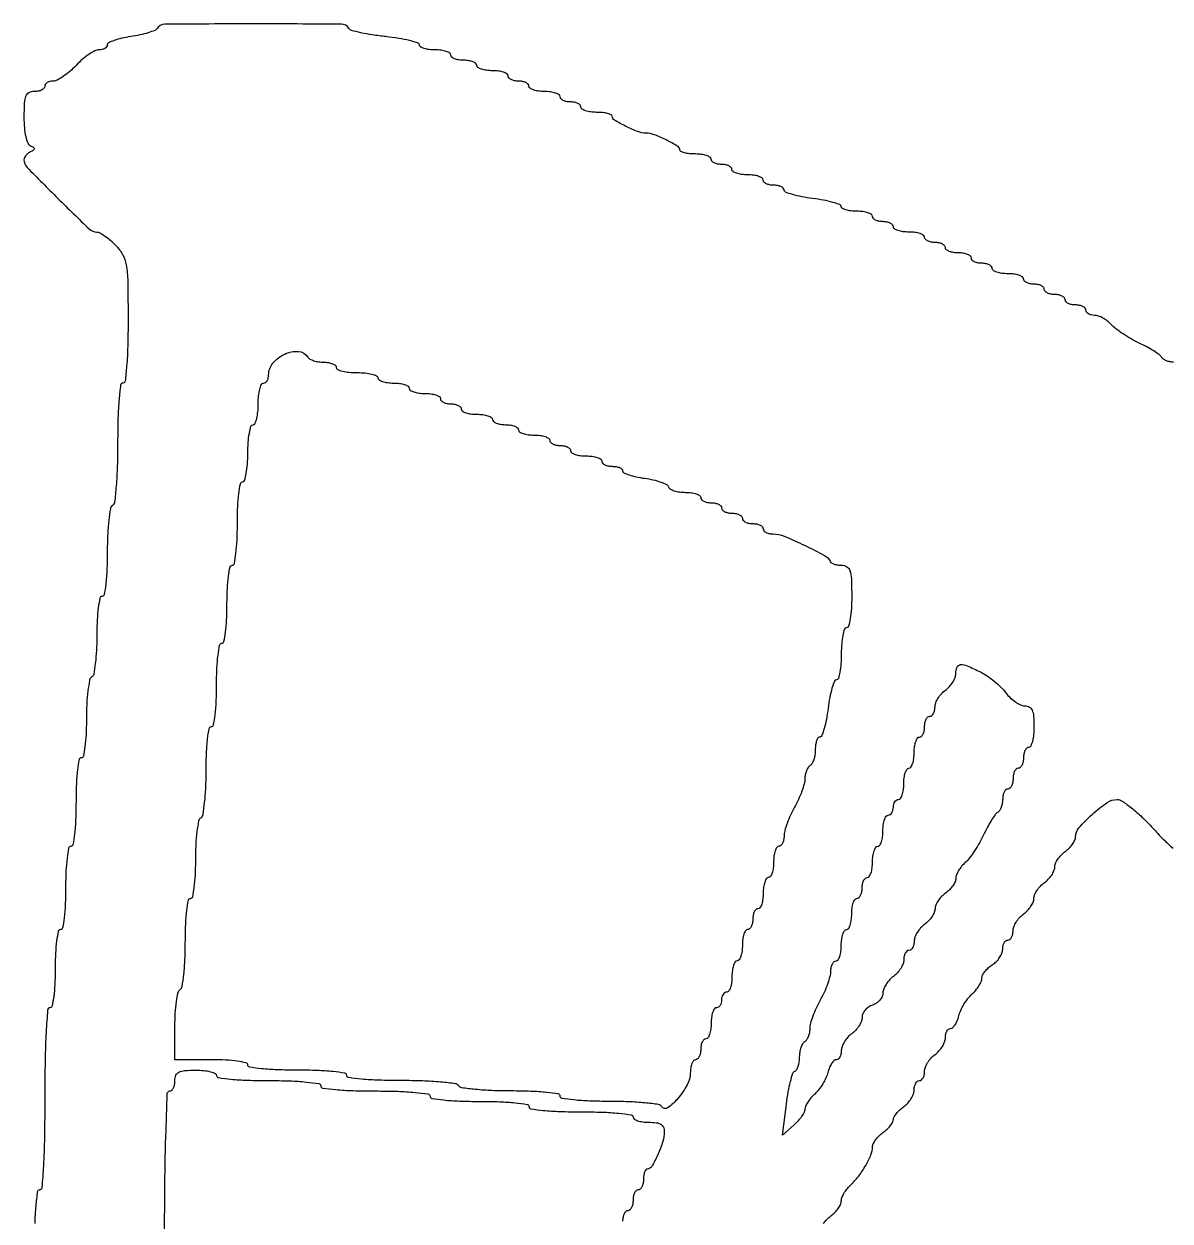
# Model space of a CAD drawing. Extents: x 70 to 555, y 314 to 2123.
# Drawn here: x 70 to 290.1, y 1893 to 2123 of the extents above; entities that cross this region are included whole.
import ezdxf

# ---------------------------------------------------------------- set-up
doc = ezdxf.new("R2010")
doc.units = 0

msp = doc.modelspace()

# ---------------------------------------------------------------- linework, layer by layer
for points in [[(70.501511, 1876.502276, 0.000005), (70.25038, 1712.125, 0.000282)], [(70.25038, 724.875, 0.000005), (70.501511, 560.497724, 0.413763)], [(290.838258, 2058, -0.051213), (290.135628, 2058.072157, -0.048103), (289.44666, 2058.285889, -0.05164), (288.871447, 2058.600224, -0.103848), (288.516539, 2058.97324, 0.099004), (288.070951, 2059.450646, 0.015729), (287.002648, 2060.167541, 0.016905), (285.6711, 2060.940179, 0.014079), (284.207522, 2061.672267, -0.020158), (282.669472, 2062.465119, -0.017181), (281.114004, 2063.420139, -0.017524), (279.75842, 2064.387976, -0.046033), (278.882705, 2065.199027, 0.044458), (278.14329, 2065.88817, 0.038856), (277.260883, 2066.470964, 0.040803), (276.374461, 2066.871566, 0.085935), (275.632705, 2067, -0.059344), (275.008301, 2067.074371, -0.078271), (274.479607, 2067.29375, -0.096675), (274.125502, 2067.618574, -0.160289), (274, 2068, 0.191087), (273.848523, 2068.381882, 0.088204), (273.4125, 2068.70625, 0.068025), (272.765418, 2068.926307, 0.048028), (272, 2069, -0.048028), (271.234582, 2069.073693, -0.068025), (270.5875, 2069.29375, -0.088204), (270.151477, 2069.618118, -0.191087), (270, 2070, 0.191087), (269.848523, 2070.381882, 0.088204), (269.4125, 2070.70625, 0.068025), (268.765418, 2070.926307, 0.048028), (268, 2071, -0.048028), (267.234582, 2071.073693, -0.068025), (266.5875, 2071.29375, -0.088204), (266.151477, 2071.618118, -0.191087), (266, 2072, 0.191087), (265.848523, 2072.381882, 0.088204), (265.4125, 2072.70625, 0.068025), (264.765418, 2072.926307, 0.048028), (264, 2073, -0.048028), (263.234582, 2073.073693, -0.068025), (262.5875, 2073.29375, -0.088204), (262.151477, 2073.618118, -0.191087), (262, 2074, 0.254951), (261.790443, 2074.384262, 0.06271), (261.11875, 2074.70625, 0.048861), (260.149251, 2074.927234, 0.031626), (259, 2075, -0.031626), (257.850749, 2075.072766, -0.048861), (256.88125, 2075.29375, -0.06271), (256.209557, 2075.615738, -0.254951), (256, 2076, 0.191087), (255.848523, 2076.381882, 0.088204), (255.4125, 2076.70625, 0.068025), (254.765418, 2076.926307, 0.048028), (254, 2077, -0.048028), (253.234582, 2077.073693, -0.068025), (252.5875, 2077.29375, -0.088204), (252.151477, 2077.618118, -0.191087), (252, 2078, 0.226478), (251.817169, 2078.382936, 0.074992), (251.265625, 2078.70625, 0.057076), (250.457356, 2078.926884, 0.038131), (249.5, 2079, -0.038131), (248.542644, 2079.073116, -0.057076), (247.734375, 2079.29375, -0.074992), (247.182831, 2079.617064, -0.226478), (247, 2080, 0.191087), (246.848523, 2080.381882, 0.088204), (246.4125, 2080.70625, 0.068025), (245.765418, 2080.926307, 0.048028), (245, 2081, -0.048028), (244.234582, 2081.073693, -0.068025), (243.5875, 2081.29375, -0.088204), (243.151477, 2081.618118, -0.191087), (243, 2082, 0.254951), (242.790443, 2082.384262, 0.06271), (242.11875, 2082.70625, 0.048861), (241.149251, 2082.927234, 0.031626), (240, 2083, -0.031626), (238.850749, 2083.072766, -0.048861), (237.88125, 2083.29375, -0.06271), (237.209557, 2083.615738, -0.254951), (237, 2084, 0.191087), (236.848523, 2084.381882, 0.088204), (236.4125, 2084.70625, 0.068025), (235.765418, 2084.926307, 0.048028), (235, 2085, -0.048028), (234.234582, 2085.073693, -0.068025), (233.5875, 2085.29375, -0.088204), (233.151477, 2085.618118, -0.191087), (233, 2086, 0.254951), (232.790443, 2086.384262, 0.06271), (232.11875, 2086.70625, 0.048861), (231.149251, 2086.927234, 0.031626), (230, 2087, -0.027913), (228.850526, 2087.06422, -0.043821), (227.88125, 2087.259903, -0.054416), (227.201284, 2087.543804, -0.273141), (227, 2087.884777, 0.312591), (226.736166, 2088.265553, 0.020137), (225.384375, 2088.711509, 0.02366), (223.60813, 2089.129423, 0.014868), (221.5, 2089.456733, -0.015598), (219.391932, 2089.787187, -0.024745), (217.615625, 2090.214666, -0.021775), (216.271886, 2090.673714, -0.308806), (216, 2091.071956, 0.20286), (215.849929, 2091.426623, 0.084139), (215.4125, 2091.727387, 0.064282), (214.76559, 2091.931807, 0.044448), (214, 2092, -0.048028), (213.234582, 2092.073693, -0.068025), (212.5875, 2092.29375, -0.088204), (212.151477, 2092.618118, -0.191087), (212, 2093, 0.254951), (211.790443, 2093.384262, 0.06271), (211.11875, 2093.70625, 0.048861), (210.149251, 2093.927234, 0.031626), (209, 2094, -0.031626), (207.850749, 2094.072766, -0.048861), (206.88125, 2094.29375, -0.06271), (206.209557, 2094.615738, -0.254951), (206, 2095, 0.191087), (205.848523, 2095.381882, 0.088204), (205.4125, 2095.70625, 0.068025), (204.765418, 2095.926307, 0.048028), (204, 2096, -0.048028), (203.234582, 2096.073693, -0.068025), (202.5875, 2096.29375, -0.088204), (202.151477, 2096.618118, -0.191087), (202, 2097, 0.254951), (201.790443, 2097.384262, 0.06271), (201.11875, 2097.70625, 0.048861), (200.149251, 2097.927234, 0.031626), (199, 2098, -0.023593), (197.84975, 2098.054307, -0.037521), (196.878958, 2098.220313, -0.043455), (196.183099, 2098.459613, -0.293605), (195.992198, 2098.75, 0.261475), (195.56425, 2099.494143, 0.018319), (193.374203, 2100.692739, 0.024671), (191.060253, 2101.711676, 0.091621), (189.5, 2102, -0.091621), (187.939747, 2102.288324, -0.024671), (185.625797, 2103.307261, -0.018319), (183.43575, 2104.505857, -0.261475), (183.007802, 2105.25, 0.293605), (182.816901, 2105.540387, 0.043455), (182.121042, 2105.779687, 0.037521), (181.15025, 2105.945693, 0.023593), (180, 2106, -0.031626), (178.850749, 2106.072766, -0.048861), (177.88125, 2106.29375, -0.06271), (177.209557, 2106.615738, -0.254951), (177, 2107, 0.191087), (176.848523, 2107.381882, 0.088204), (176.4125, 2107.70625, 0.068025), (175.765418, 2107.926307, 0.048028), (175, 2108, -0.048028), (174.234582, 2108.073693, -0.068025), (173.5875, 2108.29375, -0.088204), (173.151477, 2108.618118, -0.191087), (173, 2109, 0.254951), (172.790443, 2109.384262, 0.06271), (172.11875, 2109.70625, 0.048861), (171.149251, 2109.927234, 0.031626), (170, 2110, -0.031626), (168.850749, 2110.072766, -0.048861), (167.88125, 2110.29375, -0.06271), (167.209557, 2110.615738, -0.254951), (167, 2111, 0.191087), (166.848523, 2111.381882, 0.088204), (166.4125, 2111.70625, 0.068025), (165.765418, 2111.926307, 0.048028), (165, 2112, -0.048028), (164.234582, 2112.073693, -0.068025), (163.5875, 2112.29375, -0.088204), (163.151477, 2112.618118, -0.191087), (163, 2113, 0.254951), (162.790443, 2113.384262, 0.06271), (162.11875, 2113.70625, 0.048861), (161.149251, 2113.927234, 0.031626), (160, 2114, -0.031626), (158.850749, 2114.072766, -0.048861), (157.88125, 2114.29375, -0.06271), (157.209557, 2114.615738, -0.254951), (157, 2115, 0.226478), (156.817169, 2115.382936, 0.074992), (156.265625, 2115.70625, 0.057076), (155.457356, 2115.926884, 0.038131), (154.5, 2116, -0.038131), (153.542644, 2116.073116, -0.057076), (152.734375, 2116.29375, -0.074992), (152.182831, 2116.617064, -0.226478), (152, 2117, 0.254951), (151.790443, 2117.384262, 0.06271), (151.11875, 2117.70625, 0.048861), (150.149251, 2117.927234, 0.031626), (149, 2118, -0.029059), (147.850593, 2118.066857, -0.045402), (146.88125, 2118.270369, -0.057067), (146.204089, 2118.566051, -0.267384), (146, 2118.920406, 0.326325), (145.712174, 2119.314456, 0.016406), (144.086541, 2119.775357, 0.02109), (141.983074, 2120.204575, 0.013109), (139.486098, 2120.538392, -0.011645), (136.950925, 2120.869765, -0.016722), (134.725527, 2121.290149, -0.012544), (132.932151, 2121.738971, -0.188927), (132.427081, 2122.117986, 0.258501), (130.96704, 2122.937155, 0.001359), (113.99922, 2122.982086, 0.001359), (97.031473, 2122.934759, 0.258464), (95.571314, 2122.115388, -0.161439), (95.115044, 2121.733329, -0.019415), (93.859705, 2121.291861, -0.021495), (92.280319, 2120.877869, -0.016131), (90.512297, 2120.554115, 0.019116), (88.783129, 2120.226801, 0.029628), (87.325487, 2119.800472, 0.029449), (86.250085, 2119.342422, 0.284648), (86, 2118.938727, -0.166508), (85.877343, 2118.580616, -0.095263), (85.530355, 2118.275751, -0.076156), (85.012742, 2118.069671, -0.056781), (84.40121, 2118, 0.11967), (83.602287, 2117.806008, 0.030479), (82.448853, 2117.11875, 0.029295), (81.190277, 2116.14827, 0.026005), (80, 2115, -0.026005), (78.809723, 2113.85173, -0.029295), (77.551147, 2112.88125, -0.030479), (76.397713, 2112.193992, -0.11967), (75.59879, 2112, 0.060662), (74.987407, 2111.925551, 0.079313), (74.469645, 2111.70625, 0.097302), (74.122988, 2111.381402, 0.157245), (74, 2111, -0.191087), (73.848523, 2110.618118, -0.088204), (73.4125, 2110.29375, -0.068025), (72.765418, 2110.073693, -0.048028), (72, 2110, 0.109135), (70.955548, 2109.769279, 0.189635), (70.351695, 2109.135417, 0.084882), (70.065592, 2107.837601, 0.011906), (70, 2105.083333, 0.020541), (70.083999, 2103.039574, 0.035345), (70.34322, 2101.356497, 0.041998), (70.735149, 2100.122029, 0.187865), (71.25, 2099.583333, -0.029131), (71.85747, 2099.255505, -0.260055), (72, 2099, -0.260055), (71.85747, 2098.744495, -0.029131), (71.25, 2098.416667, 0.056387), (70.771947, 2098.124042, 0.055093), (70.367188, 2097.729977, 0.059958), (70.091557, 2097.298948, 0.112766), (70, 2096.898148, 0.196145), (70.604593, 2095.416253, 0.003816), (76.522435, 2089.46255, 0.003848), (82.527365, 2083.603643, 0.193719), (84.026936, 2083, -0.12919), (84.587258, 2082.852766, -0.023806), (85.49939, 2082.278977, -0.024149), (86.527694, 2081.485167, -0.019928), (87.545455, 2080.545455, -0.067817), (88.939835, 2078.711127, -0.086932), (89.648113, 2076.715944, -0.037977), (89.940601, 2073.537799, -0.003964), (90, 2066.045455, -0.006446), (89.935718, 2061.059613, -0.014262), (89.729245, 2057.261364, -0.009374), (89.436233, 2054.386665, -0.379394), (89, 2054, 0.377253), (88.566327, 2053.618495, 0.010159), (88.271851, 2050.889754, 0.014945), (88.064664, 2047.277558, 0.006852), (88, 2042.559017, -0.007657), (87.930284, 2038.006769, -0.013028), (87.714644, 2034.206428, -0.007969), (87.411923, 2031.148471, -0.229563), (87, 2030.5, 0.218668), (86.604297, 2029.904719, 0.011541), (86.29375, 2027.583975, 0.016428), (86.072543, 2024.720183, 0.01106), (86, 2021.440983, -0.009924), (85.932649, 2018.04813, -0.019558), (85.720383, 2015.360246, -0.015837), (85.417036, 2013.34755, -0.362066), (85, 2013, 0.354422), (84.590659, 2012.668156, 0.018695), (84.283598, 2010.889754, 0.021763), (84.068713, 2008.510506, 0.011639), (84, 2005.559017, -0.012539), (83.927367, 2002.663205, -0.018327), (83.70625, 2000.122275, -0.014001), (83.394315, 1998.07843, -0.21256), (83, 1997.5, 0.21256), (82.605685, 1996.92157, 0.014001), (82.29375, 1994.877725, 0.018327), (82.072633, 1992.336795, 0.012539), (82, 1989.440983, -0.011639), (81.931287, 1986.489494, -0.021763), (81.716402, 1984.110246, -0.018695), (81.409341, 1982.331844, -0.354422), (81, 1982, 0.362465), (80.582553, 1981.651608, 0.015687), (80.279412, 1979.625, 0.019442), (80.06728, 1976.918912, 0.009838), (80, 1973.5, -0.009838), (79.93272, 1970.081088, -0.019442), (79.720588, 1967.375, -0.015687), (79.417447, 1965.348392, -0.362465), (79, 1965, 0.358912), (78.586179, 1964.659026, 0.01702), (78.28125, 1962.75, 0.020476), (78.067911, 1960.198174, 0.010616), (78, 1957, -0.010616), (77.932089, 1953.801826, -0.020476), (77.71875, 1951.25, -0.01702), (77.413821, 1949.340974, -0.358912), (77, 1949, 0.354925), (76.590162, 1948.667147, 0.018508), (76.283333, 1946.875, 0.02162), (76.068623, 1944.477527, 0.011522), (76, 1941.5, -0.011522), (75.931377, 1938.522473, -0.02162), (75.716667, 1936.125, -0.018508), (75.409838, 1934.332853, -0.354925), (75, 1934, 0.391747), (74.547335, 1933.581044, 0.005057), (74.264286, 1929.375, 0.01008), (74.06202, 1923.899317, 0.004191), (74, 1916.5, -0.004191), (73.93798, 1909.100683, -0.01008), (73.735714, 1903.625, -0.005057), (73.452665, 1899.418956, -0.391747), (73, 1899, 0.375539), (72.56833, 1898.622551, 0.010792), (72.272727, 1896, 0.015486), (72.064968, 1892.523566, 0.007181)], [(223.5875, 1892.524124, -0.043436), (224.234835, 1893.333162, -0.046192), (225, 1894, 0.042098), (225.765207, 1894.655949, 0.041686), (226.4125, 1895.432831, 0.044932), (226.858806, 1896.209565, 0.108353), (227, 1896.853464, -0.092615), (227.12266, 1897.509992, -0.038252), (227.514062, 1898.32887, -0.036168), (228.080351, 1899.166199, -0.038658), (228.75, 1899.89339, 0.04234), (230.291043, 1901.591744, 0.032335), (231.682807, 1903.68123, 0.032629), (232.696518, 1905.739089, 0.098436), (233, 1907.265672, -0.115125), (233.139381, 1907.862994, -0.043286), (233.5875, 1908.602165, -0.04001), (234.234739, 1909.352908, -0.03872), (235, 1910, 0.031954), (235.765419, 1910.629684, 0.035955), (236.4125, 1911.329001, 0.038722), (236.86577, 1911.995347, 0.13072), (237, 1912.5, -0.13072), (237.13423, 1913.004653, -0.038722), (237.5875, 1913.670999, -0.035955), (238.234581, 1914.370316, -0.031954), (239, 1915, 0.052224), (239.765149, 1915.683198, 0.045499), (240.4125, 1916.540724, 0.047927), (240.855253, 1917.434551, 0.091287), (241, 1918.220759, -0.054248), (241.074067, 1918.901422, -0.073949), (241.29375, 1919.477348, -0.093597), (241.618433, 1919.863853, -0.173062), (242, 1920, 0.173062), (242.381567, 1920.136147, 0.093597), (242.70625, 1920.522652, 0.073949), (242.925933, 1921.098578, 0.054248), (243, 1921.779241, -0.091287), (243.144747, 1922.565449, -0.047927), (243.5875, 1923.459276, -0.045499), (244.234851, 1924.316802, -0.052224), (245, 1925, 0.052224), (245.765149, 1925.683198, 0.045499), (246.4125, 1926.540724, 0.047927), (246.855253, 1927.434551, 0.091287), (247, 1928.220759, -0.05317), (247.072592, 1928.901469, -0.072975), (247.288153, 1929.477348, -0.092801), (247.60661, 1929.864037, -0.175981), (247.980948, 1930, 0.193383), (248.400342, 1930.168509, 0.056718), (248.852633, 1930.712756, 0.047813), (249.265717, 1931.497548, 0.035779), (249.570885, 1932.426404, -0.046429), (249.942534, 1933.481418, -0.028391), (250.562064, 1934.647823, -0.028318), (251.313884, 1935.742901, -0.044272), (252.089937, 1936.581391, 0.034715), (252.820858, 1937.341494, 0.034802), (253.438919, 1938.194812, 0.036989), (253.868571, 1939.013427, 0.102705), (254, 1939.646514, -0.116382), (254.14196, 1940.248141, -0.048775), (254.5875, 1940.957344, -0.044731), (255.234841, 1941.655301, -0.043867), (256, 1942.232073, 0.056806), (256.765034, 1942.840341, 0.049758), (257.4125, 1943.631033, 0.052496), (257.854101, 1944.475543, 0.094507), (258, 1945.240547, -0.054884), (258.074105, 1945.913613, -0.074515), (258.29375, 1946.483161, -0.094043), (258.618456, 1946.86527, -0.171374), (259, 1947, 0.173062), (259.381567, 1947.136147, 0.093597), (259.70625, 1947.522652, 0.073949), (259.925933, 1948.098578, 0.054248), (260, 1948.779241, -0.091287), (260.144747, 1949.565449, -0.047927), (260.5875, 1950.459276, -0.045499), (261.234851, 1951.316802, -0.052224), (262, 1952, 0.046192), (262.765165, 1952.666838, 0.043436), (263.4125, 1953.475876, 0.046457), (263.857086, 1954.299139, 0.100918), (264, 1955, -0.100918), (264.142914, 1955.700861, -0.046457), (264.5875, 1956.524124, -0.043436), (265.234835, 1957.333162, -0.046192), (266, 1958, 0.046192), (266.765165, 1958.666838, 0.043436), (267.4125, 1959.475876, 0.046457), (267.857086, 1960.299139, 0.100918), (268, 1961, -0.100918), (268.142914, 1961.700861, -0.046457), (268.5875, 1962.524124, -0.043436), (269.234835, 1963.333162, -0.046192), (270, 1964, 0.041141), (270.765221, 1964.653428, 0.041233), (271.4125, 1965.422869, 0.044503), (271.85928, 1966.188882, 0.11021), (272, 1966.819549, -0.181194), (272.650154, 1968.554728, -0.030314), (275.187864, 1971.132288, -0.031349), (278.04021, 1973.391615, -0.152983), (279.982079, 1974, -0.151185), (280.949603, 1973.700607, -0.019206), (282.722619, 1972.384375, -0.0211), (284.75327, 1970.606232, -0.016104), (286.825246, 1968.5, 0.009723), (288.845905, 1966.392816, 0.014016), (290.719939, 1964.615625, 0.009679)], [(97, 1884, -0.002026), (97.059586, 1898.705622, -0.005325), (97.257353, 1909.25, -0.001526), (97.526608, 1917.543126, -0.403851), (98, 1918, 0.191087), (98.381882, 1918.151477, 0.088204), (98.70625, 1918.5875, 0.068025), (98.926307, 1919.234582, 0.048028), (99, 1920, -0.094959), (99.195784, 1921.021586, -0.184152), (99.75, 1921.625, -0.098846), (100.849164, 1921.925179, -0.017388), (103, 1922, -0.023598), (104.532944, 1921.92761, -0.037669), (105.825, 1921.70625, -0.04382), (106.748945, 1921.387127, -0.295869), (107, 1921, 0.371083), (107.367196, 1920.573367, 0.012451), (109.75, 1920.275, 0.016864), (112.918453, 1920.065757, 0.008055), (117, 1920, -0.008055), (121.081547, 1919.934243, -0.016864), (124.25, 1919.725, -0.012451), (126.632804, 1919.426633, -0.371083), (127, 1919, 0.373418), (127.372518, 1918.570757, 0.011579), (129.875, 1918.27381, 0.016146), (133.197465, 1918.065344, 0.007593), (137.5, 1918, -0.007593), (141.802535, 1917.934656, -0.016146), (145.125, 1917.72619, -0.011579), (147.627482, 1917.429243, -0.373418), (148, 1917, 0.368504), (148.361438, 1916.576184, 0.013417), (150.625, 1916.276316, 0.017647), (153.639392, 1916.066212, 0.008575), (157.5, 1916, -0.008575), (161.360608, 1915.933788, -0.017647), (164.375, 1915.723684, -0.013417), (166.638562, 1915.423816, -0.368504), (167, 1915, 0.371083), (167.367196, 1914.573367, 0.012451), (169.75, 1914.275, 0.016864), (172.918453, 1914.065757, 0.008055), (177, 1914, -0.008055), (181.081547, 1913.934243, -0.016864), (184.25, 1913.725, -0.012451), (186.632804, 1913.426633, -0.371083), (187, 1913, 0.254951), (187.209557, 1912.615738, 0.06271), (187.88125, 1912.29375, 0.048861), (188.850749, 1912.072766, 0.031626), (190, 1912, -0.031486), (191.439972, 1911.909233, -0.104041), (192.33348, 1911.599947, -0.155894), (192.824188, 1911.041502, -0.103271), (193, 1910.199365, -0.075732), (192.705875, 1908.268624, -0.030534), (191.755499, 1905.769535, -0.024142), (190.59701, 1903.504193, -0.26586), (189.75, 1903.007802, 0.235061), (189.462433, 1902.860952, 0.069969), (189.220313, 1902.414792, 0.053772), (189.054752, 1901.766546, 0.035668), (189, 1901, -0.048028), (188.926307, 1900.234582, -0.068025), (188.70625, 1899.5875, -0.088204), (188.381882, 1899.151477, -0.191087), (188, 1899, 0.191087), (187.618118, 1898.848523, 0.088204), (187.29375, 1898.4125, 0.068025), (187.073693, 1897.765418, 0.048028), (187, 1897, -0.048028), (186.926307, 1896.234582, -0.068025), (186.70625, 1895.5875, -0.088204), (186.381882, 1895.151477, -0.191087), (186, 1895, 0.191087), (185.618118, 1894.848523, 0.088204), (185.29375, 1894.4125, 0.068025), (185.073693, 1893.765418, 0.048028), (185, 1893, -0.048028)]]:
    msp.add_lwpolyline(points, format="xyb")
for points in [[(124.5, 2059, 0.130646), (124.906663, 2058.615492, 0.045439), (125.653525, 2058.29375, 0.041396), (126.57934, 2058.073842, 0.037634), (127.559017, 2058, -0.039081), (128.49372, 2057.92683, -0.058208), (129.282961, 2057.70625, -0.076538), (129.820624, 2057.382793, -0.222681), (130, 2057, 0.295869), (130.251055, 2056.612873, 0.04382), (131.175, 2056.29375, 0.037669), (132.467056, 2056.07239, 0.023598), (134, 2056, -0.023598), (135.532944, 2055.92761, -0.037669), (136.825, 2055.70625, -0.04382), (137.748945, 2055.387127, -0.295869), (138, 2055, 0.254951), (138.209557, 2054.615738, 0.06271), (138.88125, 2054.29375, 0.048861), (139.850749, 2054.072766, 0.031626), (141, 2054, -0.031626), (142.149251, 2053.927234, -0.048861), (143.11875, 2053.70625, -0.06271), (143.790443, 2053.384262, -0.254951), (144, 2053, 0.254951), (144.209557, 2052.615738, 0.06271), (144.88125, 2052.29375, 0.048861), (145.850749, 2052.072766, 0.031626), (147, 2052, -0.031626), (148.149251, 2051.927234, -0.048861), (149.11875, 2051.70625, -0.06271), (149.790443, 2051.384262, -0.254951), (150, 2051, 0.191087), (150.151477, 2050.618118, 0.088204), (150.5875, 2050.29375, 0.068025), (151.234582, 2050.073693, 0.048028), (152, 2050, -0.048028), (152.765418, 2049.926307, -0.068025), (153.4125, 2049.70625, -0.088204), (153.848523, 2049.381882, -0.191087), (154, 2049, 0.254951), (154.209557, 2048.615738, 0.06271), (154.88125, 2048.29375, 0.048861), (155.850749, 2048.072766, 0.031626), (157, 2048, -0.031626), (158.149251, 2047.927234, -0.048861), (159.11875, 2047.70625, -0.06271), (159.790443, 2047.384262, -0.254951), (160, 2047, 0.226478), (160.182831, 2046.617064, 0.074992), (160.734375, 2046.29375, 0.057076), (161.542644, 2046.073116, 0.038131), (162.5, 2046, -0.038131), (163.457356, 2045.926884, -0.057076), (164.265625, 2045.70625, -0.074992), (164.817169, 2045.382936, -0.226478), (165, 2045, 0.254951), (165.209557, 2044.615738, 0.06271), (165.88125, 2044.29375, 0.048861), (166.850749, 2044.072766, 0.031626), (168, 2044, -0.031626), (169.149251, 2043.927234, -0.048861), (170.11875, 2043.70625, -0.06271), (170.790443, 2043.384262, -0.254951), (171, 2043, 0.191087), (171.151477, 2042.618118, 0.088204), (171.5875, 2042.29375, 0.068025), (172.234582, 2042.073693, 0.048028), (173, 2042, -0.048028), (173.765418, 2041.926307, -0.068025), (174.4125, 2041.70625, -0.088204), (174.848523, 2041.381882, -0.191087), (175, 2041, 0.254951), (175.209557, 2040.615738, 0.06271), (175.88125, 2040.29375, 0.048861), (176.850749, 2040.072766, 0.031626), (178, 2040, -0.031626), (179.149251, 2039.927234, -0.048861), (180.11875, 2039.70625, -0.06271), (180.790443, 2039.384262, -0.254951), (181, 2039, 0.191087), (181.151477, 2038.618118, 0.088204), (181.5875, 2038.29375, 0.068025), (182.234582, 2038.073693, 0.048028), (183, 2038, -0.041494), (183.76573, 2037.936344, -0.061008), (184.4125, 2037.744928, -0.08019), (184.851464, 2037.463785, -0.213434), (185, 2037.131669, 0.28924), (185.233661, 2036.761539, 0.029333), (186.242121, 2036.351807, 0.02954), (187.608033, 2035.976411, 0.018956), (189.228497, 2035.696178, -0.02203), (190.873818, 2035.401221, -0.030152), (192.319106, 2034.982921, -0.03054), (193.424173, 2034.5117, -0.198786), (193.81183, 2034.064509, 0.184337), (194.147483, 2033.654771, 0.05137), (194.919204, 2033.312699, 0.044504), (195.940764, 2033.078208, 0.034185), (197.083333, 2033, -0.032551), (198.200605, 2032.927186, -0.050076), (199.143229, 2032.70625, -0.064635), (199.794591, 2032.38403, -0.250638), (200, 2032, 0.191087), (200.151477, 2031.618118, 0.088204), (200.5875, 2031.29375, 0.068025), (201.234582, 2031.073693, 0.048028), (202, 2031, -0.048028), (202.765418, 2030.926307, -0.068025), (203.4125, 2030.70625, -0.088204), (203.848523, 2030.381882, -0.191087), (204, 2030, 0.191087), (204.151477, 2029.618118, 0.088204), (204.5875, 2029.29375, 0.068025), (205.234582, 2029.073693, 0.048028), (206, 2029, -0.048028), (206.765418, 2028.926307, -0.068025), (207.4125, 2028.70625, -0.088204), (207.848523, 2028.381882, -0.191087), (208, 2028, 0.191087), (208.151477, 2027.618118, 0.088204), (208.5875, 2027.29375, 0.068025), (209.234582, 2027.073693, 0.048028), (210, 2027, -0.048028), (210.765418, 2026.926307, -0.068025), (211.4125, 2026.70625, -0.088204), (211.848523, 2026.381882, -0.191087), (212, 2026, 0.183553), (212.145022, 2025.618267, 0.090592), (212.55974, 2025.29375, 0.070474), (213.176362, 2025.073842, 0.050507), (213.905499, 2025, -0.097505), (216.002536, 2024.58713, -0.014769), (219.926922, 2022.842469, -0.011693), (223.793829, 2020.872129, -0.165984), (224.833333, 2019.75, 0.15923), (225.093607, 2019.461515, 0.049842), (225.631771, 2019.220313, 0.044078), (226.325242, 2019.055268, 0.036404), (227.083333, 2019, -0.139124), (228.085087, 2018.715762, -0.17904), (228.670139, 2017.967391, -0.068689), (228.940507, 2016.411357, -0.008719), (229, 2013, -0.015416), (228.928566, 2010.683687, -0.025878), (228.708333, 2008.75, -0.024068), (228.395008, 2007.303225, -0.339565), (228, 2007, 0.322437), (227.610183, 2006.719449, 0.031449), (227.29375, 2005.53125, 0.03053), (227.072205, 2003.916554, 0.01883), (227, 2002, -0.017464), (226.933034, 2000.083351, -0.028425), (226.727387, 1998.46875, -0.027906), (226.434606, 1997.268793, -0.330192), (226.071956, 1997, 0.308806), (225.673714, 1996.728114, 0.021775), (225.214666, 1995.384375, 0.024745), (224.787187, 1993.608068, 0.015598), (224.456733, 1991.5, -0.014868), (224.129423, 1989.39187, -0.02366), (223.711509, 1987.615625, -0.020137), (223.265553, 1986.263834, -0.312591), (222.884777, 1986, 0.242014), (222.545376, 1985.8255, 0.068423), (222.259903, 1985.282961, 0.052537), (222.064513, 1984.493972, 0.03446), (222, 1983.559017, -0.037634), (221.926158, 1982.57934, -0.041396), (221.70625, 1981.653525, -0.045439), (221.384508, 1980.906663, -0.130646), (221, 1980.5, 0.11012), (220.616496, 1980.125941, 0.05052), (220.29375, 1979.502285, 0.046631), (220.07409, 1978.748074, 0.047589), (220, 1977.971399, -0.067431), (219.868364, 1976.999758, -0.020286), (219.4125, 1975.576067, -0.019929), (218.765531, 1974.003493, -0.020403), (218, 1972.5, 0.020986), (217.234469, 1970.992166, 0.020208), (216.5875, 1969.406597, 0.020615), (216.132463, 1967.965141, 0.066235), (216, 1966.969584, -0.048799), (215.926261, 1966.215843, -0.068799), (215.70625, 1965.578565, -0.088982), (215.381832, 1965.149417, -0.188692), (215, 1965, 0.254951), (214.615738, 1964.790443, 0.06271), (214.29375, 1964.11875, 0.048861), (214.072766, 1963.149251, 0.031626), (214, 1962, -0.031626), (213.927234, 1960.850749, -0.048861), (213.70625, 1959.88125, -0.06271), (213.384262, 1959.209557, -0.254951), (213, 1959, 0.254951), (212.615738, 1958.790443, 0.06271), (212.29375, 1958.11875, 0.048861), (212.072766, 1957.149251, 0.031626), (212, 1956, -0.031626), (211.927234, 1954.850749, -0.048861), (211.70625, 1953.88125, -0.06271), (211.384262, 1953.209557, -0.254951), (211, 1953, 0.191087), (210.618118, 1952.848523, 0.088204), (210.29375, 1952.4125, 0.068025), (210.073693, 1951.765418, 0.048028), (210, 1951, -0.048028), (209.926307, 1950.234582, -0.068025), (209.70625, 1949.5875, -0.088204), (209.381882, 1949.151477, -0.191087), (209, 1949, 0.254951), (208.615738, 1948.790443, 0.06271), (208.29375, 1948.11875, 0.048861), (208.072766, 1947.149251, 0.031626), (208, 1946, -0.031626), (207.927234, 1944.850749, -0.048861), (207.70625, 1943.88125, -0.06271), (207.384262, 1943.209557, -0.254951), (207, 1943, 0.254951), (206.615738, 1942.790443, 0.06271), (206.29375, 1942.11875, 0.048861), (206.072766, 1941.149251, 0.031626), (206, 1940, -0.031626), (205.927234, 1938.850749, -0.048861), (205.70625, 1937.88125, -0.06271), (205.384262, 1937.209557, -0.254951), (205, 1937, 0.148195), (204.618646, 1936.884432, 0.098894), (204.29375, 1936.559375, 0.082425), (204.074694, 1936.073457, 0.064853), (204, 1935.5, -0.064853), (203.925306, 1934.926543, -0.082425), (203.70625, 1934.440625, -0.098894), (203.381354, 1934.115568, -0.148195), (203, 1934, 0.254951), (202.615738, 1933.790443, 0.06271), (202.29375, 1933.11875, 0.048861), (202.072766, 1932.149251, 0.031626), (202, 1931, -0.031626), (201.927234, 1929.850749, -0.048861), (201.70625, 1928.88125, -0.06271), (201.384262, 1928.209557, -0.254951), (201, 1928, 0.191087), (200.618118, 1927.848523, 0.088204), (200.29375, 1927.4125, 0.068025), (200.073693, 1926.765418, 0.048028), (200, 1926, -0.048028), (199.926307, 1925.234582, -0.068025), (199.70625, 1924.5875, -0.088204), (199.381882, 1924.151477, -0.191087), (199, 1924, 0.229337), (198.616952, 1923.814552, 0.073811), (198.29375, 1923.252273, 0.056229), (198.073077, 1922.429348, 0.037431), (198, 1921.454545, -0.125633), (197.424129, 1919.198852, -0.051774), (195.621488, 1916.582901, -0.062057), (193.641772, 1914.775189, -0.432636), (192.49482, 1915.008382, 0.223837), (191.88973, 1915.402063, 0.009521), (189.288703, 1915.708712, 0.01477), (186.103227, 1915.928141, 0.00981), (182.440983, 1916, -0.00864), (178.60645, 1916.066269, -0.017744), (175.610246, 1916.27648, -0.013538), (173.360727, 1916.576531, -0.368182), (173, 1917, 0.368182), (172.639273, 1917.423469, 0.013538), (170.389754, 1917.72352, 0.017744), (167.39355, 1917.933731, 0.00864), (163.559017, 1918, -0.009825), (159.885615, 1918.072193, -0.014948), (156.701799, 1918.292846, -0.009784), (154.110938, 1918.601718, -0.223356), (153.5, 1919, 0.226705), (152.869017, 1919.405641, 0.008824), (150.045664, 1919.711258, 0.013933), (146.553533, 1919.929152, 0.008613), (142.440983, 1920, -0.007645), (138.164535, 1920.065391, -0.016228), (134.860246, 1920.273944, -0.011677), (132.371911, 1920.571055, -0.373154), (132, 1921, 0.368504), (131.638562, 1921.423816, 0.013417), (129.375, 1921.723684, 0.017647), (126.360608, 1921.933788, 0.008575), (122.5, 1922, -0.008575), (118.639392, 1922.066212, -0.017647), (115.625, 1922.276316, -0.013417), (113.361438, 1922.576184, -0.368504), (113, 1923, 0.350432), (112.676067, 1923.405433, 0.020168), (111, 1923.714286, 0.022889), (108.756986, 1923.930567, 0.01259), (106, 1924), (99, 1924), (99, 1930.440983, -0.014475), (99.072748, 1932.953428, -0.020711), (99.29375, 1935.171475, -0.017258), (99.607273, 1936.942244, -0.204655), (100, 1937.5, 0.218668), (100.395703, 1938.095281, 0.011541), (100.70625, 1940.416025, 0.016428), (100.927457, 1943.279817, 0.01106), (101, 1946.559017, -0.009924), (101.067351, 1949.95187, -0.019558), (101.279617, 1952.639754, -0.015837), (101.582964, 1954.65245, -0.362066), (102, 1955, 0.354422), (102.409341, 1955.331844, 0.018695), (102.716402, 1957.110246, 0.021763), (102.931287, 1959.489494, 0.011639), (103, 1962.440983, -0.012539), (103.072633, 1965.336795, -0.018327), (103.29375, 1967.877725, -0.014001), (103.605685, 1969.92157, -0.21256), (104, 1970.5, 0.218668), (104.395703, 1971.095281, 0.011541), (104.70625, 1973.416025, 0.016428), (104.927457, 1976.279817, 0.01106), (105, 1979.559017, -0.009924), (105.067351, 1982.95187, -0.019558), (105.279617, 1985.639754, -0.015837), (105.582964, 1987.65245, -0.362066), (106, 1988, 0.358912), (106.413821, 1988.340974, 0.01702), (106.71875, 1990.25, 0.020476), (106.932089, 1992.801826, 0.010616), (107, 1996, -0.010616), (107.067911, 1999.198174, -0.020476), (107.28125, 2001.75, -0.01702), (107.586179, 2003.659026, -0.358912), (108, 2004, 0.354925), (108.409838, 2004.332853, 0.018508), (108.716667, 2006.125, 0.02162), (108.931377, 2008.522473, 0.011522), (109, 2011.5, -0.011522), (109.068623, 2014.477527, -0.02162), (109.283333, 2016.875, -0.018508), (109.590162, 2018.667147, -0.354925), (110, 2019, 0.358912), (110.413821, 2019.340974, 0.01702), (110.71875, 2021.25, 0.020476), (110.932089, 2023.801826, 0.010616), (111, 2027, -0.010616), (111.067911, 2030.198174, -0.020476), (111.28125, 2032.75, -0.01702), (111.586179, 2034.659026, -0.358912), (112, 2035, 0.332234), (112.391033, 2035.292067, 0.026982), (112.70625, 2036.615625, 0.027868), (112.927854, 2038.39166, 0.017105), (113, 2040.5, -0.017105), (113.072146, 2042.60834, -0.027868), (113.29375, 2044.384375, -0.026982), (113.608967, 2045.707933, -0.332234), (114, 2046, 0.295869), (114.387127, 2046.251055, 0.04382), (114.70625, 2047.175, 0.037669), (114.92761, 2048.467056, 0.023598), (115, 2050, -0.023598), (115.07239, 2051.532944, -0.037669), (115.29375, 2052.825, -0.04382), (115.612873, 2053.748945, -0.295869), (116, 2054, 0.152094), (116.381371, 2054.118756, 0.09826), (116.70625, 2054.453023, 0.081082), (116.925414, 2054.952547, 0.062994), (117, 2055.542206, -0.176667), (117.833873, 2057.828559, -0.110281), (120.126225, 2059.577266, -0.124794), (122.732784, 2060.061527, -0.242759)], [(253.710329, 1998.49462, -0.033829), (255.00248, 1997.736882, -0.021883), (256.391819, 1996.698651, -0.022), (257.666142, 1995.559355, -0.038311), (258.601316, 1994.49462, 0.040892), (259.448405, 1993.54014, 0.040491), (260.44217, 1992.732795, 0.043544), (261.428614, 1992.175447, 0.107223), (262.237349, 1992, -0.126898), (263.095021, 1991.778764, -0.164162), (263.639834, 1991.182673, -0.085507), (263.92458, 1990.041187, -0.018468), (264, 1988, -0.023598), (263.92761, 1986.467056, -0.037669), (263.70625, 1985.175, -0.04382), (263.387127, 1984.251055, -0.295869), (263, 1984, 0.191087), (262.618118, 1983.848523, 0.088204), (262.29375, 1983.4125, 0.068025), (262.073693, 1982.765418, 0.048028), (262, 1982, -0.048028), (261.926307, 1981.234582, -0.068025), (261.70625, 1980.5875, -0.088204), (261.381882, 1980.151477, -0.191087), (261, 1980, 0.191087), (260.618118, 1979.848523, 0.088204), (260.29375, 1979.4125, 0.068025), (260.073693, 1978.765418, 0.048028), (260, 1978, -0.048028), (259.926307, 1977.234582, -0.068025), (259.70625, 1976.5875, -0.088204), (259.381882, 1976.151477, -0.191087), (259, 1976, 0.186414), (258.618213, 1975.852535, 0.089706), (258.29375, 1975.429836, 0.069539), (258.073784, 1974.801778, 0.049547), (258, 1974.059017, -0.045689), (257.927927, 1973.271925, -0.045771), (257.714111, 1972.511508, -0.049794), (257.400142, 1971.885828, -0.113642), (257.02676, 1971.516539, 0.099004), (256.549354, 1971.070951, 0.015729), (255.832459, 1970.002648, 0.016905), (255.059821, 1968.6711, 0.014079), (254.327733, 1967.207522, -0.020158), (253.534881, 1965.669472, -0.017181), (252.579861, 1964.114004, -0.017524), (251.612024, 1962.75842, -0.046033), (250.800973, 1961.882705, 0.038887), (250.111832, 1961.159588, 0.036822), (249.529036, 1960.325731, 0.039052), (249.126204, 1959.509226, 0.095352), (249, 1958.853464, -0.108353), (248.858806, 1958.209565, -0.044932), (248.4125, 1957.432831, -0.041686), (247.765207, 1956.655949, -0.042098), (247, 1956, 0.046192), (246.234835, 1955.333162, 0.043436), (245.5875, 1954.524124, 0.046457), (245.142914, 1953.700861, 0.100918), (245, 1953, -0.100918), (244.857086, 1952.299139, -0.046457), (244.4125, 1951.475876, -0.043436), (243.765165, 1950.666838, -0.046192), (243, 1950, 0.052224), (242.234851, 1949.316802, 0.045499), (241.5875, 1948.459276, 0.047927), (241.144747, 1947.565449, 0.091287), (241, 1946.779241, -0.054248), (240.925933, 1946.098578, -0.073949), (240.70625, 1945.522652, -0.093597), (240.381567, 1945.136147, -0.173062), (240, 1945, 0.173062), (239.618433, 1944.863853, 0.093597), (239.29375, 1944.477348, 0.073949), (239.074067, 1943.901422, 0.054248), (239, 1943.220759, -0.091287), (238.855253, 1942.434551, -0.047927), (238.4125, 1941.540724, -0.045499), (237.765149, 1940.683198, -0.052224), (237, 1940, 0.0504), (236.234852, 1939.321789, 0.044936), (235.5875, 1938.479071, 0.047569), (235.144266, 1937.606831, 0.094047), (235, 1936.846628, -0.105456), (234.850305, 1936.144774, -0.071509), (234.4125, 1935.451167, -0.06739), (233.76448, 1934.870775, -0.072249), (233, 1934.5, 0.072249), (232.23552, 1934.129225, 0.06739), (231.5875, 1933.548833, 0.071509), (231.149695, 1932.855226, 0.105456), (231, 1932.153372, -0.094047), (230.855734, 1931.393169, -0.047569), (230.4125, 1930.520929, -0.044936), (229.765148, 1929.678211, -0.0504), (229, 1929, 0.052224), (228.234851, 1928.316802, 0.045499), (227.5875, 1927.459276, 0.047927), (227.144747, 1926.565449, 0.091287), (227, 1925.779241, -0.05317), (226.927408, 1925.098531, -0.072975), (226.711847, 1924.522652, -0.092801), (226.39339, 1924.135963, -0.175981), (226.019052, 1924, 0.193383), (225.599658, 1923.831491, 0.056718), (225.147367, 1923.287244, 0.047813), (224.734283, 1922.502452, 0.035779), (224.429115, 1921.573596, -0.046429), (224.057466, 1920.518582, -0.028391), (223.437936, 1919.352177, -0.028318), (222.686116, 1918.257099, -0.044272), (221.910063, 1917.418609, 0.0311), (221.179085, 1916.669354, 0.032856), (220.561081, 1915.848227, 0.034821), (220.128639, 1915.074903, 0.110513), (220, 1914.5, -0.118499), (219.859457, 1913.915313, -0.032943), (219.3733, 1913.099955, -0.031293), (218.683091, 1912.221717, -0.028322), (217.866554, 1911.404988), (215.733109, 1909.5), (216.460232, 1915.5, -0.013286), (216.804619, 1917.823143, -0.01967), (217.239995, 1919.835417, -0.015382), (217.703326, 1921.427657, -0.230041), (218.093678, 1921.833333, 0.173013), (218.442285, 1922.124033, 0.052104), (218.733768, 1922.76131, 0.04533), (218.9333, 1923.597396, 0.035933), (219, 1924.524316, -0.038918), (219.073882, 1925.472092, -0.042177), (219.29375, 1926.370954, -0.046287), (219.615662, 1927.098224, -0.127689), (220, 1927.5, 0.11012), (220.383504, 1927.874059, 0.05052), (220.70625, 1928.497715, 0.046631), (220.92591, 1929.251926, 0.047589), (221, 1930.028601, -0.067431), (221.131636, 1931.000242, -0.020286), (221.5875, 1932.423933, -0.019929), (222.234469, 1933.996507, -0.020403), (223, 1935.5, 0.020986), (223.765531, 1937.007834, 0.020208), (224.4125, 1938.593403, 0.020615), (224.867537, 1940.034859, 0.066235), (225, 1941.030416, -0.048799), (225.073739, 1941.784157, -0.068799), (225.29375, 1942.421435, -0.088982), (225.618168, 1942.850583, -0.188692), (226, 1943, 0.254951), (226.384262, 1943.209557, 0.06271), (226.70625, 1943.88125, 0.048861), (226.927234, 1944.850749, 0.031626), (227, 1946, -0.031626), (227.072766, 1947.149251, -0.048861), (227.29375, 1948.11875, -0.06271), (227.615738, 1948.790443, -0.254951), (228, 1949, 0.254951), (228.384262, 1949.209557, 0.06271), (228.70625, 1949.88125, 0.048861), (228.927234, 1950.850749, 0.031626), (229, 1952, -0.031626), (229.072766, 1953.149251, -0.048861), (229.29375, 1954.11875, -0.06271), (229.615738, 1954.790443, -0.254951), (230, 1955, 0.191087), (230.381882, 1955.151477, 0.088204), (230.70625, 1955.5875, 0.068025), (230.926307, 1956.234582, 0.048028), (231, 1957, -0.048028), (231.073693, 1957.765418, -0.068025), (231.29375, 1958.4125, -0.088204), (231.618118, 1958.848523, -0.191087), (232, 1959, 0.254951), (232.384262, 1959.209557, 0.06271), (232.70625, 1959.88125, 0.048861), (232.927234, 1960.850749, 0.031626), (233, 1962, -0.031626), (233.072766, 1963.149251, -0.048861), (233.29375, 1964.11875, -0.06271), (233.615738, 1964.790443, -0.254951), (234, 1965, 0.254951), (234.384262, 1965.209557, 0.06271), (234.70625, 1965.88125, 0.048861), (234.927234, 1966.850749, 0.031626), (235, 1968, -0.031626), (235.072766, 1969.149251, -0.048861), (235.29375, 1970.11875, -0.06271), (235.615738, 1970.790443, -0.254951), (236, 1971, 0.148195), (236.381354, 1971.115568, 0.098894), (236.70625, 1971.440625, 0.082425), (236.925306, 1971.926543, 0.064853), (237, 1972.5, -0.064853), (237.074694, 1973.073457, -0.082425), (237.29375, 1973.559375, -0.098894), (237.618646, 1973.884432, -0.148195), (238, 1974, 0.254951), (238.384262, 1974.209557, 0.06271), (238.70625, 1974.88125, 0.048861), (238.927234, 1975.850749, 0.031626), (239, 1977, -0.031626), (239.072766, 1978.149251, -0.048861), (239.29375, 1979.11875, -0.06271), (239.615738, 1979.790443, -0.254951), (240, 1980, 0.254951), (240.384262, 1980.209557, 0.06271), (240.70625, 1980.88125, 0.048861), (240.927234, 1981.850749, 0.031626), (241, 1983, -0.031626), (241.072766, 1984.149251, -0.048861), (241.29375, 1985.11875, -0.06271), (241.615738, 1985.790443, -0.254951), (242, 1986, 0.191087), (242.381882, 1986.151477, 0.088204), (242.70625, 1986.5875, 0.068025), (242.926307, 1987.234582, 0.048028), (243, 1988, -0.048028), (243.073693, 1988.765418, -0.068025), (243.29375, 1989.4125, -0.088204), (243.618118, 1989.848523, -0.191087), (244, 1990, 0.173062), (244.381567, 1990.136147, 0.093597), (244.70625, 1990.522652, 0.073949), (244.925933, 1991.098578, 0.054248), (245, 1991.779241, -0.091287), (245.144747, 1992.565449, -0.047927), (245.5875, 1993.459276, -0.045499), (246.234851, 1994.316802, -0.052224), (247, 1995, 0.052224), (247.765149, 1995.683198, 0.045499), (248.4125, 1996.540724, 0.047927), (248.855253, 1997.434551, 0.091287), (249, 1998.220759, -0.097019), (249.237024, 1999.430793, -0.28914), (249.893821, 1999.900682, -0.116414), (251.154768, 1999.679413, -0.014312)]]:
    msp.add_lwpolyline(points, format="xyb", close=True)

doc.saveas('drawing.dxf')
